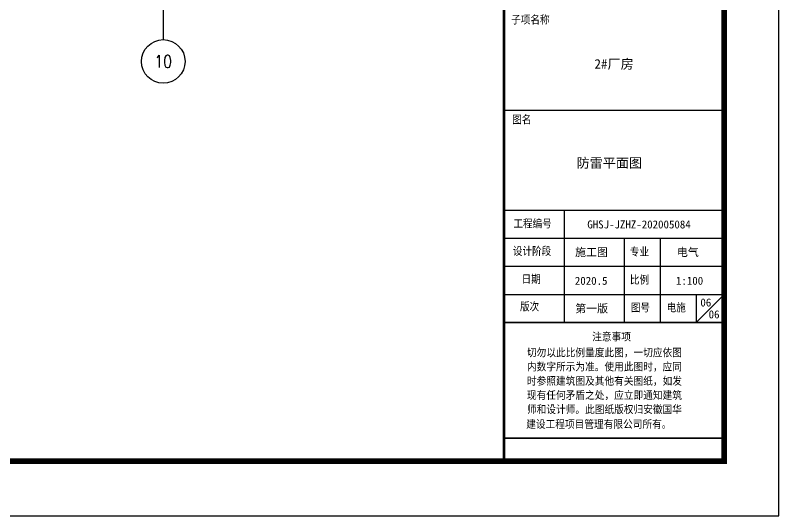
# Model space of a CAD drawing. Extents: x 1162612 to 1711260, y -157368 to 197905.
# Drawn here: x 1672663 to 1693643, y -157368 to -143622 of the extents above; entities that cross this region are included whole.
import ezdxf
from ezdxf.enums import TextEntityAlignment as Align

# ---------------------------------------------------------------- set-up
doc = ezdxf.new("R2010")
doc.units = 0
doc.header["$LTSCALE"] = 1000
doc.header["$MEASUREMENT"] = 0
doc.layers.get('0').update_dxf_attribs({"linetype": 'CONTINUOUS'})
for name, color, linetype in [('1', 7, 'CONTINUOUS'), ('AXIS', 3, 'CONTINUOUS'), ('AXIS_TEXT', 7, 'CONTINUOUS'), ('PP-PM-TK', 7, 'CONTINUOUS'), ('PUB_TEXT', 7, 'CONTINUOUS'), ('PUB_TITLE', 4, 'CONTINUOUS')]:
    doc.layers.add(name, color=color, linetype=linetype)
doc.styles.add('-黑体', font='simhei.ttf', dxfattribs={"width": 0.8})
doc.styles.add('_TCH_AXIS', font='COMPLEX', dxfattribs={"bigfont": 'GBCBIG'})
doc.styles.add('COMPLEX', font='COMPLEX')
doc.styles.add('TQ', font='txt.shx', dxfattribs={"width": 0.8, "bigfont": 'hztxt.shx'})

# ---------------------------------------------------------------- blocks, each defined once
blk = doc.blocks.new('_AXISO')
blk.add_circle((0, 0), 0.5)
at = {"layer": 'AXIS_TEXT', "style": 'COMPLEX', "width": 1.041667}
blk.add_attdef('A', text='', height=0.56, dxfattribs=at).set_placement((-0.25, -0.28), (0.25, -0.28), align=Align.FIT)
blk = doc.blocks.new('EE222')
at = {"layer": 'AXIS', "color": 8}
blk.add_line((1671775.4, -141343.7), (1671775.4, -147343.7), dxfattribs=at)
ref = blk.add_blockref('_AXISO', (1671775.4, -147943.7), dxfattribs=dict(at, xscale=1200, yscale=1200, zscale=1200))
ref.add_attrib('A', '10', dxfattribs={"layer": 'AXIS_TEXT', "color": 8, "height": 340.8, "style": '_TCH_AXIS', "width": 1.034483}).set_placement((1671532, -148114.1), (1672018.8, -148114.1), align=Align.FIT)

msp = doc.modelspace()

# ---------------------------------------------------------------- linework, layer by layer
at = {"layer": '1'}
msp.add_line((1686093, -146228), (1692143, -146228), dxfattribs=at)
at = {"layer": '1', "color": 4}
for p, q in [((1686093, -148978), (1692143, -148978)), ((1687743, -148978), (1687743, -152058)), ((1686093, -149748), (1692143, -149748)), ((1689393, -149748), (1689393, -152058)), ((1690388, -149748), (1690388, -152058)), ((1686093, -150518), (1692143, -150518)), ((1686093, -151288), (1692143, -151288)), ((1692143, -151288), (1691373, -152058)), ((1691373, -151288), (1691373, -152058))]:
    msp.add_line(p, q, dxfattribs=at)
at = {"layer": '1', "color": 4, "const_width": 44}
msp.add_lwpolyline([(1686093, -152058), (1692143, -152058)], dxfattribs=at)
at = {"layer": 'PP-PM-TK', "color": 4}
for points, const_width in [([(1686093, -95868), (1686093, -155868)], 77), ([(1686093, -155239), (1692143, -155239)], 44)]:
    msp.add_lwpolyline(points, dxfattribs=dict(at, const_width=const_width))
at = {"layer": 'PUB_TITLE'}
msp.add_lwpolyline([(1604543, -157368), (1693643, -157368), (1693643, -94368), (1604543, -94368)], close=True, dxfattribs=at)
at = {"layer": 'PUB_TITLE', "const_width": 150}
msp.add_lwpolyline([(1608293, -155868), (1692143, -155868), (1692143, -95868), (1608293, -95868)], close=True, dxfattribs=at)

# ---------------------------------------------------------------- block references
msp.add_blockref('EE222', (4953, 3053))

# ---------------------------------------------------------------- texts
at = {"layer": 'PUB_TEXT', "color": 2, "style": 'TQ'}
for s, height, p in [('子项名称', 220, (1686290, -143873)), ('图名', 220, (1686317, -146615)), ('工程编号', 220, (1686351, -149473)), ('设计阶段', 220, (1686336, -150228)), ('专业', 220, (1689553, -150247)), ('日期', 220, (1686576, -150998)), ('比例', 220, (1689553, -151017)), ('版次', 220, (1686533, -151753)), ('图号', 220, (1689577, -151779)), ('电施', 220, (1690563, -151779)), ('注意事项', 213, (1688517, -152578)), ('切勿以此比例量度此图，一切应依图', 212.96, (1686724, -153013)), ('内数字所示为准。使用此图时，应同', 212.96, (1686724, -153402)), ('时参照建筑图及其他有关图纸，如发', 212.96, (1686724, -153793)), ('现有任何矛盾之处，应立即通知建筑', 212.96, (1686724, -154183)), ('师和设计师。此图纸版权归安徽国华', 212.96, (1686724, -154573)), ('建设工程项目管理有限公司所有。', 212.96, (1686704, -154979))]:
    msp.add_text(s, height=height, dxfattribs=at).set_placement(p)
at = {"layer": 'PUB_TITLE', "color": 255, "style": '-黑体'}
for s, height, p in [('2#厂房', 264, (1688579, -145090)), ('GHSJ-JZHZ-202005084', 220, (1688382, -149477)), ('施工图', 220, (1688048, -150239)), ('电气', 220, (1690845, -150239)), ('2020.5', 220, (1688040, -151025)), ('1:100', 220, (1690819, -151024)), ('06', 220, (1691490, -151621)), ('第一版', 220, (1688052, -151786)), ('06', 220, (1691717, -151947))]:
    msp.add_text(s, height=height, dxfattribs=at).set_placement(p)
at = {"layer": 'PUB_TITLE', "color": 6, "style": '-黑体'}
msp.add_text('防雷平面图', height=264, dxfattribs=at).set_placement((1688087, -147809))

doc.saveas('drawing.dxf')
